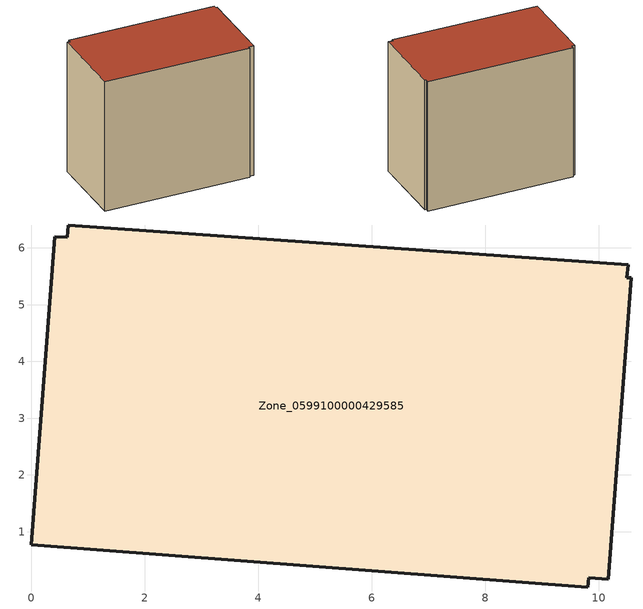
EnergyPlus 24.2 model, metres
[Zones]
Zone_0599100000429585
 floor ground (C_G): 0.65,6.4 10.52,5.7 10.49,5.48 10.57,5.47 10.16,0.17 9.82,0.19 9.8,0.03 0,0.77 0.41,6.2 0.63,6.18 z0
 wall outside (C_F): 9.82,0.19 10.16,0.17 10.57,5.47 10.49,5.48 10.52,5.7 0.65,6.4 0.63,6.18 0.41,6.2 0,0.77 9.8,0.03 9.82,0.19 z0:9.09
 roof outside (C_R): 10.52,5.7 0.65,6.4 0.63,6.18 0.41,6.2 0,0.77 9.8,0.03 9.82,0.19 10.16,0.17 10.57,5.47 10.49,5.48 z9.09
[BUILDING]
Pand.0599100000429585: North Axis=0; Terrain=City; Loads Convergence Tolerance Value=0.04; Temperature Convergence Tolerance Value=0.4; Solar Distribution=FullExterior; Maximum Number of Warmup Days=25; Minimum Number of Warmup Days=1
[Site:Location]
Rotterdam.The.Hague.AP_ZH_NLD Design_Conditions: Latitude=51.96; Longitude=4.45; Time Zone=1; Elevation=-4.5
[SITE:GROUNDTEMPERATURE:BUILDINGSURFACE]
18, 18, 18, 18, 18, 18, 18, 18, 18, 18, 18, 18
[MATERIAL] Thermal Absorptance=0.9; Solar Absorptance=0.7; Visible Absorptance=0.7
Name | Roughness | Thickness | Conductivity | Density | Specific Heat
G.TC.2006-2014 | MediumSmooth | 0.15 | 0.06 | 540 | 1210
F.TC.2006-2014 | Rough | 0.3 | 0.12 | 1920 | 840
R.TC.2006-2014 | MediumRough | 0.2 | 0.08 | 1500 | 1000
[CONSTRUCTION]
C_G: G.TC.2006-2014
C_F: F.TC.2006-2014
C_R: R.TC.2006-2014
[ZONE]
Zone_0599100000429585: Type=1; Multiplier=1; Ceiling Height=Autocalculate; Volume=Autocalculate; Floor Area=autocalculate; Part of Total Floor Area=Yes
[ZONEINFILTRATION:DESIGNFLOWRATE]
Infil_Zone_0599100000429585: Zone or ZoneList or Space or SpaceList=Zone_0599100000429585; Schedule=AlwaysOn; Design Flow Rate Calculation Method=Flow/Area; Flow Rate per Floor Area=0.0015; Constant Term Coefficient=1; Temperature Term Coefficient=0; Velocity Term Coefficient=0; Velocity Squared Term Coefficient=0
[HVACTEMPLATE:ZONE:IDEALLOADSAIRSYSTEM]
Zone_0599100000429585: Maximum Heating Supply Air Temperature=50; Minimum Cooling Supply Air Temperature=13; Maximum Heating Supply Air Humidity Ratio=0.0156; Minimum Cooling Supply Air Humidity Ratio=0.0077; Heating Limit=NoLimit; Cooling Limit=NoLimit; Dehumidification Control Type=ConstantSensibleHeatRatio; Cooling Sensible Heat Ratio=0.7; Dehumidification Setpoint=60; Humidification Control Type=None; Humidification Setpoint=30; Outdoor Air Method=None; Outdoor Air Flow Rate per Person=0.00944; Outdoor Air Flow Rate per Zone Floor Area=0; Outdoor Air Flow Rate per Zone=0; Demand Controlled Ventilation Type=None; Outdoor Air Economizer Type=NoEconomizer; Heat Recovery Type=None; Sensible Heat Recovery Effectiveness=0.7; Latent Heat Recovery Effectiveness=0.65
[ZONECONTROL:THERMOSTAT]
ThermostatControl_Zone_0599100000429585: Zone or ZoneList=Zone_0599100000429585; Control Type Schedule=DualSetpointControlType; Control 1=Thermostat_Zone_0599100000429585; Temperature Difference Between Cutout And Setpoint=0
[THERMOSTATSETPOINT:DUALSETPOINT]
Thermostat_Zone_0599100000429585: Heating Setpoint Temperature Schedule=HeatingSetpoint_Zone_0599100000429585; Cooling Setpoint Temperature Schedule=CoolingSetpoint_Zone_0599100000429585
[SCHEDULE:COMPACT]
HeatingSetpoint_Zone_0599100000429585: Through: 12/31, For: AllDays, Until: 24:00, 21
CoolingSetpoint_Zone_0599100000429585: Through: 12/31, For: AllDays, Until: 24:00, 24
DualSetpointControlType: Through: 12/31, For: AllDays, Until: 24:00, 4
AlwaysOn: Through: 12/31, For: AllDays, Until: 24:00, 1
